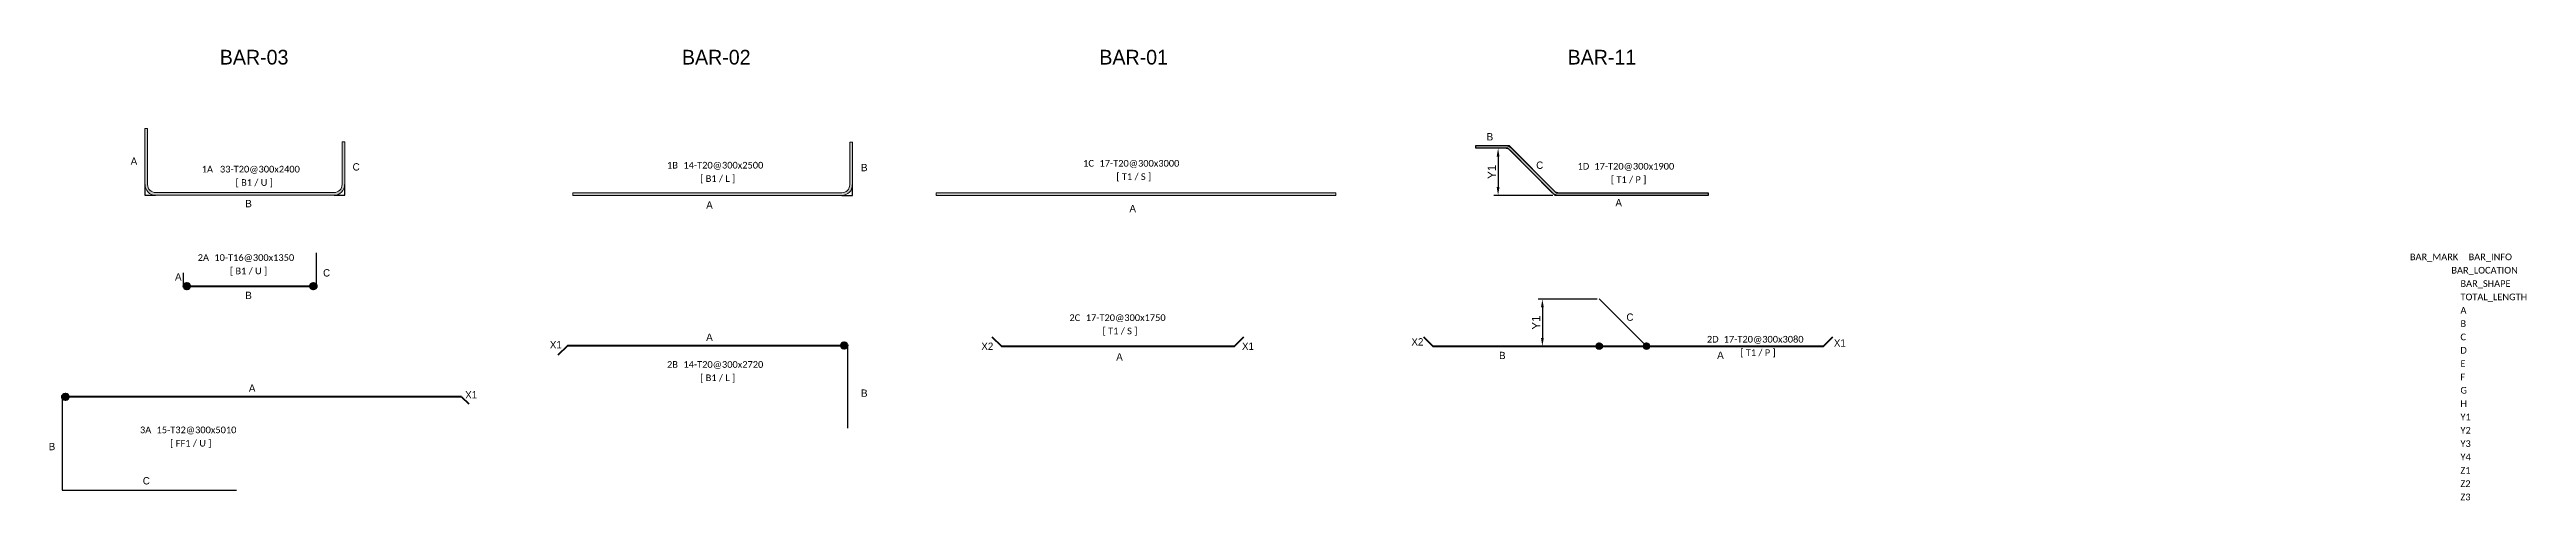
# Model space of a CAD drawing. Header units: millimetres. Extents: x -20973 to -2375, y -9514 to -6135.
import ezdxf
from ezdxf.enums import TextEntityAlignment as Align

# ---------------------------------------------------------------- set-up
doc = ezdxf.new("R2010")
doc.units = ezdxf.units.MM
for name, color, linetype, lineweight in [('S-RBAR-SECT', 4, 'Continuous', 9), ('S-RBAR-SECT-HTCH', 252, 'Continuous', 5), ('S-REBAR-MARK', 124, 'Continuous', 9), ('S-SLAB-RBAR', 6, 'Continuous', 53), ('S-WALL-RBAR-CS-H', 6, 'Continuous', 40), ('S-WALL-RBAR-ELE-V', 6, 'Continuous', 53)]:
    doc.layers.add(name, color=color, linetype=linetype, lineweight=lineweight)
doc.styles.add('ARIAL ROUNDED', font='ARLRDBD.TTF')
doc.styles.add('CALIBRI', font='calibri.ttf')
doc.styles.get("Standard").update_dxf_attribs({"font": 'arial.ttf'})
doc.dimstyles.new('ISO-25', dxfattribs={"dimtxt": 2.5, "dimasz": 2.5, "dimexe": 1.25, "dimexo": 0.625, "dimtad": 1, "dimtxsty": 'Standard', "dimcen": 2.5, "dimadec": 0, "dimazin": 0, "dimtfac": 1, "dimtmove": 0, "dimatfit": 3, "dimfxl": 1, "dimarcsym": 0})

# ---------------------------------------------------------------- blocks, each defined once
blk = doc.blocks.new('*U22')
at = {"layer": 'S-RBAR-SECT-HTCH'}
h = blk.add_hatch(color=256, dxfattribs=at)
h.dxf.hatch_style = 1
edge = h.paths.add_edge_path()
edge.add_line((1036, 400), (1036, 80))
edge.add_arc((956, 80), 80, -90, 0, ccw=False)
edge.add_line((956, 0), (-384, 0))
edge.add_arc((-384, 80), 80, 180, 270, ccw=False)
edge.add_line((-464, 80), (-464, 500))
edge.add_line((-464, 500), (-444, 500))
edge.add_line((-444, 500), (-444, 80))
edge.add_arc((-384, 80), 60, 180, 270)
edge.add_line((-384, 20), (956, 20))
edge.add_arc((956, 80), 60, 270, 360)
edge.add_line((1016, 80), (1016, 400))
edge.add_line((1016, 400), (1036, 400))
at = {"layer": 'Defpoints'}
for points in [[(-464, 80), (-464, 0), (-384, 0)], [(956, 0), (1036, 0), (1036, 80)]]:
    blk.add_lwpolyline(points, dxfattribs=at)
at = {"layer": 'S-RBAR-SECT', "color": 0}
blk.add_lwpolyline([(1036, 400), (1036, 80, -0.414214), (956, 0), (-384, 0, -0.414214), (-464, 80), (-464, 500), (-444, 500), (-444, 80, 0.414214), (-384, 20), (956, 20, 0.414214), (1016, 80), (1016, 400)], format="xyb", close=True, dxfattribs=at)
blk = doc.blocks.new('*U5')
at = {"layer": 'S-SLAB-RBAR'}
h = blk.add_hatch(color=0, dxfattribs=at)
h.dxf.hatch_style = 1
edge = h.paths.add_edge_path()
edge.add_arc((-206, 0), 25, 0, 360)
h = blk.add_hatch(color=0, dxfattribs=at)
h.dxf.hatch_style = 1
edge = h.paths.add_edge_path()
edge.add_arc((744, 0), 25, 0, 360)
at = {"layer": 'Defpoints'}
for points in [[(769, 0), (769, 250)], [(-231, 0), (-231, 100)]]:
    blk.add_lwpolyline(points, dxfattribs=at)
at = {"layer": 'S-SLAB-RBAR', "color": 0}
blk.add_lwpolyline([(-231, 0), (769, 0)], dxfattribs=at)
for centre in [(-206, 0), (744, 0)]:
    blk.add_circle(centre, 25, dxfattribs=at)
blk = doc.blocks.new('*U9')
at = {"layer": 'S-RBAR-SECT-HTCH'}
h = blk.add_hatch(color=256, dxfattribs=at)
h.dxf.hatch_style = 1
edge = h.paths.add_edge_path()
edge.add_line((-1060, 20), (960, 20))
edge.add_arc((960, 80), 60, 270, 360)
edge.add_line((1020, 80), (1020, 400))
edge.add_line((1020, 400), (1040, 400))
edge.add_line((1040, 400), (1040, 80))
edge.add_arc((960, 80), 80, -90, 0, ccw=False)
edge.add_line((960, 0), (-1060, 0))
edge.add_line((-1060, 0), (-1060, 20))
at = {"layer": 'Defpoints'}
blk.add_lwpolyline([(960, 0), (1040, 0), (1040, 80)], dxfattribs=at)
at = {"layer": 'S-RBAR-SECT', "color": 0}
blk.add_lwpolyline([(-1060, 20), (960, 20, 0.414214), (1020, 80), (1020, 400), (1040, 400), (1040, 80, -0.414214), (960, 0), (-1060, 0)], format="xyb", close=True, dxfattribs=at)
blk = doc.blocks.new('*U7')
at = {"layer": 'S-WALL-RBAR-CS-H'}
h = blk.add_hatch(color=0, dxfattribs=at)
h.dxf.hatch_style = 1
edge = h.paths.add_edge_path()
edge.add_arc((-1475, 0), 25, 0, 360)
at = {"layer": 'Defpoints'}
for points in [[(-1500, 0), (-1500, -700)], [(-1500, -700), (-190, -700)]]:
    blk.add_lwpolyline(points, dxfattribs=at)
at = {"layer": 'S-WALL-RBAR-CS-H', "color": 0}
for points in [[(1500, 0), (-1500, 0)], [(1500, 0), (1553, -53)]]:
    blk.add_lwpolyline(points, dxfattribs=at)
blk.add_circle((-1475, 0), 25, dxfattribs=at)
blk = doc.blocks.new('*U21')
at = {"style": 'CALIBRI'}
for tag, p in [('BAR_MARK', (91.8, 12.5)), ('BAR_INFO', (302.7, 12.5)), ('BAR_LOCATION', (281.5, -37.5))]:
    blk.add_attdef(tag, text='', height=25, dxfattribs=at).set_placement(p, align=Align.MIDDLE_CENTER)
at = {"style": 'CALIBRI', "flags": 1}
for tag, p in [('BAR_SHAPE', (190.8, -87.5)), ('A', (190.8, -187.5)), ('TOTAL_LENGTH', (190.8, -137.5)), ('C', (190.8, -287.5)), ('B', (190.8, -237.5)), ('D', (190.8, -337.5)), ('F', (190.8, -437.5)), ('E', (190.8, -387.5)), ('G', (190.8, -487.5)), ('H', (190.8, -537.5)), ('Y1', (190.8, -587.5)), ('Y2', (190.8, -637.5)), ('Y3', (190.8, -687.5)), ('Y4', (190.8, -737.5)), ('Z1', (190.8, -787.5)), ('Z2', (190.8, -837.5)), ('Z3', (190.8, -887.5))]:
    blk.add_attdef(tag, text='', height=25, dxfattribs=at).set_placement(p, align=Align.MIDDLE_LEFT)
blk = doc.blocks.new('*U10')
at = {"layer": 'S-RBAR-SECT-HTCH'}
h = blk.add_hatch(color=256, dxfattribs=at)
h.dxf.hatch_style = 1
h.paths.add_polyline_path([(1524, 20), (1524, 0), (-1476, 0), (-1476, 20)])
at = {"layer": 'S-RBAR-SECT', "color": 0}
blk.add_lwpolyline([(1524, 20), (1524, 0), (-1476, 0), (-1476, 20)], close=True, dxfattribs=at)
blk = doc.blocks.new('*U11')
at = {"layer": 'S-RBAR-SECT-HTCH'}
h = blk.add_hatch(color=256, dxfattribs=at)
h.dxf.hatch_style = 1
edge = h.paths.add_edge_path()
edge.add_line((293, 20), (293, 0))
edge.add_line((293, 0), (-824, 0))
edge.add_arc((-824, 80), 80, 225, 270, ccw=False)
edge.add_line((-881, 23), (-1193, 336))
edge.add_arc((-1236, 294), 60, 45, 90)
edge.add_line((-1236, 354), (-1453, 354))
edge.add_line((-1453, 354), (-1453, 374))
edge.add_line((-1453, 374), (-1236, 374))
edge.add_arc((-1236, 294), 80, 45, 90, ccw=False)
edge.add_line((-1179, 350), (-867, 38))
edge.add_arc((-824, 80), 60, 225, 270)
edge.add_line((-824, 20), (293, 20))
at = {"layer": 'Defpoints'}
blk.add_lwpolyline([(293, 20), (293, 0), (-857, 0), (-1211, 354), (-1453, 354), (-1453, 374), (-1203, 374), (-849, 20)], close=True, dxfattribs=at)
at = {"layer": 'S-RBAR-SECT', "color": 0}
blk.add_lwpolyline([(293, 20), (293, 0), (-824, 0, -0.198912), (-881, 23), (-1193, 336, 0.198912), (-1236, 354), (-1453, 354), (-1453, 374), (-1236, 374, -0.198912), (-1179, 350), (-867, 38, 0.198912), (-824, 20)], format="xyb", close=True, dxfattribs=at)
blk = doc.blocks.new('*D12')
at = {"color": 0, "lineweight": -2, "transparency": 16777216}
for p, q in [((-10063, -6874), (-10127, -6874)), ((-10096, -6937), (-10096, -7165)), ((-9684, -7228), (-10127, -7228))]:
    blk.add_line(p, q, dxfattribs=at)
at = {"color": 0, "transparency": 16777216}
for points in [[(-10107, -6937), (-10086, -6937), (-10096, -6874)], [(-10107, -7165), (-10086, -7165), (-10096, -7228)]]:
    blk.add_solid(points, dxfattribs=at)
at = {"layer": 'Defpoints', "color": 0, "transparency": 16777216}
for p in [(-10047, -6874), (-10096, -7228), (-9669, -7228)]:
    blk.add_point(p, dxfattribs=at)
at = {"color": 0, "transparency": 16777216, "insert": (-10143, -7051), "char_height": 62.5, "attachment_point": 5, "rotation": 90}
blk.add_mtext('Y1', dxfattribs=at)
blk = doc.blocks.new('*D13')
at = {"color": 0, "lineweight": -2, "transparency": 16777216}
for p, q in [((-9352, -8005), (-9795, -8005)), ((-9764, -8067), (-9764, -8296)), ((-9352, -8358), (-9795, -8358))]:
    blk.add_line(p, q, dxfattribs=at)
at = {"color": 0, "transparency": 16777216}
for points in [[(-9774, -8067), (-9753, -8067), (-9764, -8005)], [(-9774, -8296), (-9753, -8296), (-9764, -8358)]]:
    blk.add_solid(points, dxfattribs=at)
at = {"layer": 'Defpoints', "color": 0, "transparency": 16777216}
for p in [(-9336, -8005), (-9764, -8358), (-9336, -8358)]:
    blk.add_point(p, dxfattribs=at)
at = {"color": 0, "transparency": 16777216, "insert": (-9811, -8181), "char_height": 62.5, "attachment_point": 5, "rotation": 90}
blk.add_mtext('Y1', dxfattribs=at)
blk = doc.blocks.new('*U20')
at = {"layer": 'S-SLAB-RBAR'}
h = blk.add_hatch(color=0, dxfattribs=at)
h.dxf.hatch_style = 1
edge = h.paths.add_edge_path()
edge.add_arc((977, 0), 25, 0, 360)
at = {"layer": 'Defpoints'}
blk.add_lwpolyline([(1002, 0), (1002, -620)], dxfattribs=at)
at = {"layer": 'S-SLAB-RBAR', "color": 0}
blk.add_lwpolyline([(-1169, -71), (-1098, 0), (1002, 0)], dxfattribs=at)
blk.add_circle((977, 0), 25, dxfattribs=at)
blk = doc.blocks.new('*U19')
at = {"layer": 'S-SLAB-RBAR', "color": 0}
for p, q in [((-1071, 71), (-1000, 0)), ((750, 0), (821, 71))]:
    blk.add_line(p, q, dxfattribs=at)
blk.add_lwpolyline([(-1000, 0), (750, 0)], dxfattribs=at)
blk = doc.blocks.new('HOOK-PLAN')
at = {"layer": 'S-RBAR-SECT'}
h = blk.add_hatch(color=0, dxfattribs=at)
h.dxf.hatch_style = 1
edge = h.paths.add_edge_path()
edge.add_arc((-15592, -8625), 25, 0, 360)
at = {"layer": 'Defpoints'}
blk.add_lwpolyline([(-15592, -8600), (-15592, -8598)], dxfattribs=at)
at = {"layer": 'S-RBAR-SECT', "color": 0}
blk.add_circle((-15592, -8625), 25, dxfattribs=at)
blk = doc.blocks.new('*U18')
blk.add_lwpolyline([(-631, 354), (-631, 356)])
at = {"layer": 'Defpoints'}
blk.add_lwpolyline([(-277, 0), (-631, 354)], dxfattribs=at)
at = {"layer": 'S-SLAB-RBAR', "color": 0}
for points in [[(-1952, 71), (-1881, 0), (1053, 0)], [(1053, 0), (1123, 71)]]:
    blk.add_lwpolyline(points, dxfattribs=at)
for p in [(14961, 8625), (15315, 8625)]:
    blk.add_blockref('HOOK-PLAN', p, dxfattribs=at)
blk = doc.blocks.new('BAR-INFO')
at = {"style": 'CALIBRI'}
for tag, p in [('BAR_MARK', (91.8, 12.5)), ('BAR_INFO', (302.7, 12.5)), ('BAR_LOCATION', (281.5, -37.5))]:
    blk.add_attdef(tag, text='', height=25, dxfattribs=at).set_placement(p, align=Align.MIDDLE_CENTER)
at = {"style": 'CALIBRI', "flags": 1}
for tag, p in [('BAR_SHAPE', (190.8, -87.5)), ('A', (190.8, -187.5)), ('TOTAL_LENGTH', (190.8, -137.5)), ('C', (190.8, -287.5)), ('B', (190.8, -237.5)), ('D', (190.8, -337.5)), ('F', (190.8, -437.5)), ('E', (190.8, -387.5)), ('G', (190.8, -487.5)), ('H', (190.8, -537.5)), ('Y1', (190.8, -587.5)), ('Y2', (190.8, -637.5)), ('Y3', (190.8, -687.5)), ('Y4', (190.8, -737.5)), ('Z1', (190.8, -787.5)), ('Z2', (190.8, -837.5)), ('Z3', (190.8, -887.5))]:
    blk.add_attdef(tag, text='', height=25, dxfattribs=at).set_placement(p, align=Align.MIDDLE_LEFT)

msp = doc.modelspace()

# ---------------------------------------------------------------- block references
ref = msp.add_blockref('BAR-INFO', (-19998.485, -7555.854), dxfattribs=dict(xscale=2, yscale=2, zscale=2))
ref.add_attrib('BAR_MARK', '1A', dxfattribs={"color": 1, "height": 50, "style": 'CALIBRI'}).set_placement((-19787.344, -7030.854), align=Align.MIDDLE_CENTER)
ref.add_attrib('BAR_INFO', '33-T20@300x2400', dxfattribs={"height": 50, "style": 'CALIBRI'}).set_placement((-19392.988, -7030.854), align=Align.MIDDLE_CENTER)
ref.add_attrib('BAR_LOCATION', '[ B1 / U ]', dxfattribs={"height": 50, "style": 'CALIBRI'}).set_placement((-19435.497, -7130.854), align=Align.MIDDLE_CENTER)
ref = msp.add_blockref('*U21', (-9464.025, 9729.893), dxfattribs=dict(xscale=2, yscale=2, zscale=2))
ref.add_attrib('BAR_MARK', '1B', dxfattribs={"color": 1, "height": 50, "style": 'CALIBRI'}).set_placement((-16295.245, -7001.22), align=Align.MIDDLE_CENTER)
ref.add_attrib('BAR_INFO', '14-T20@300x2500', dxfattribs={"height": 50, "style": 'CALIBRI'}).set_placement((-15913.267, -7001.22), align=Align.MIDDLE_CENTER)
ref.add_attrib('BAR_LOCATION', '[ B1 / L ]', dxfattribs={"height": 50, "style": 'CALIBRI'}).set_placement((-15955.776, -7101.22), align=Align.MIDDLE_CENTER)
ref = msp.add_blockref('*U21', (-6340.101, 9744.124), dxfattribs=dict(xscale=2, yscale=2, zscale=2))
ref.add_attrib('BAR_MARK', '1C', dxfattribs={"color": 1, "height": 50, "style": 'CALIBRI'}).set_placement((-13171.321, -6986.989), align=Align.MIDDLE_CENTER)
ref.add_attrib('BAR_INFO', '17-T20@300x3000', dxfattribs={"height": 50, "style": 'CALIBRI'}).set_placement((-12789.343, -6986.989), align=Align.MIDDLE_CENTER)
ref.add_attrib('BAR_LOCATION', '[ T1 / S ]', dxfattribs={"height": 50, "style": 'CALIBRI'}).set_placement((-12831.852, -7086.989), align=Align.MIDDLE_CENTER)
ref = msp.add_blockref('*U21', (-2624.495, 9721.941), dxfattribs=dict(xscale=2, yscale=2, zscale=2))
ref.add_attrib('BAR_MARK', '1D', dxfattribs={"color": 1, "height": 50, "style": 'CALIBRI'}).set_placement((-9455.715, -7009.173), align=Align.MIDDLE_CENTER)
ref.add_attrib('BAR_INFO', '17-T20@300x1900', dxfattribs={"height": 50, "style": 'CALIBRI'}).set_placement((-9073.737, -7009.173), align=Align.MIDDLE_CENTER)
ref.add_attrib('BAR_LOCATION', '[ T1 / P ]', dxfattribs={"height": 50, "style": 'CALIBRI'}).set_placement((-9116.246, -7109.173), align=Align.MIDDLE_CENTER)
ref = msp.add_blockref('*U21', (-12986.223, 9037.364), dxfattribs=dict(xscale=2, yscale=2, zscale=2))
ref.add_attrib('BAR_MARK', '2A', dxfattribs={"color": 1, "height": 50, "style": 'CALIBRI'}).set_placement((-19817.443, -7693.75), align=Align.MIDDLE_CENTER)
ref.add_attrib('BAR_INFO', '10-T16@300x1350', dxfattribs={"height": 50, "style": 'CALIBRI'}).set_placement((-19435.465, -7693.75), align=Align.MIDDLE_CENTER)
ref.add_attrib('BAR_LOCATION', '[ B1 / U ]', dxfattribs={"height": 50, "style": 'CALIBRI'}).set_placement((-19477.974, -7793.75), align=Align.MIDDLE_CENTER)
ref = msp.add_blockref('*U21', (-6443.164, 8586.855), dxfattribs=dict(xscale=2, yscale=2, zscale=2))
ref.add_attrib('BAR_MARK', '2C', dxfattribs={"color": 1, "height": 50, "style": 'CALIBRI'}).set_placement((-13274.384, -8144.258), align=Align.MIDDLE_CENTER)
ref.add_attrib('BAR_INFO', '17-T20@300x1750', dxfattribs={"height": 50, "style": 'CALIBRI'}).set_placement((-12892.406, -8144.258), align=Align.MIDDLE_CENTER)
ref.add_attrib('BAR_LOCATION', '[ T1 / S ]', dxfattribs={"height": 50, "style": 'CALIBRI'}).set_placement((-12934.915, -8244.258), align=Align.MIDDLE_CENTER)
at = {"color": 215, "true_color": 0xa953a0}
msp.add_blockref('*U20', (-15983.572, -8353.133), dxfattribs=at)
ref = msp.add_blockref('*U21', (-1653.264, 8425.133), dxfattribs=dict(xscale=2, yscale=2, zscale=2))
ref.add_attrib('BAR_MARK', '2D', dxfattribs={"color": 1, "height": 50, "style": 'CALIBRI'}).set_placement((-8484.484, -8305.98), align=Align.MIDDLE_CENTER)
ref.add_attrib('BAR_INFO', '17-T20@300x3080', dxfattribs={"height": 50, "style": 'CALIBRI'}).set_placement((-8102.506, -8305.98), align=Align.MIDDLE_CENTER)
ref.add_attrib('BAR_LOCATION', '[ T1 / P ]', dxfattribs={"height": 50, "style": 'CALIBRI'}).set_placement((-8145.015, -8405.98), align=Align.MIDDLE_CENTER)
ref = msp.add_blockref('*U21', (-9464.025, 8235.969), dxfattribs=dict(xscale=2, yscale=2, zscale=2))
ref.add_attrib('BAR_MARK', '2B', dxfattribs={"color": 1, "height": 50, "style": 'CALIBRI'}).set_placement((-16295.245, -8495.144), align=Align.MIDDLE_CENTER)
ref.add_attrib('BAR_INFO', '14-T20@300x2720', dxfattribs={"height": 50, "style": 'CALIBRI'}).set_placement((-15913.267, -8495.144), align=Align.MIDDLE_CENTER)
ref.add_attrib('BAR_LOCATION', '[ B1 / L ]', dxfattribs={"height": 50, "style": 'CALIBRI'}).set_placement((-15955.776, -8595.144), align=Align.MIDDLE_CENTER)
ref = msp.add_blockref('*U21', (-13420.104, 7745.487), dxfattribs=dict(xscale=2, yscale=2, zscale=2))
ref.add_attrib('BAR_MARK', '3A', dxfattribs={"color": 1, "height": 50, "style": 'CALIBRI'}).set_placement((-20251.324, -8985.626), align=Align.MIDDLE_CENTER)
ref.add_attrib('BAR_INFO', '15-T32@300x5010', dxfattribs={"height": 50, "style": 'CALIBRI'}).set_placement((-19869.346, -8985.626), align=Align.MIDDLE_CENTER)
ref.add_attrib('BAR_LOCATION', '[ FF1 / U ]', dxfattribs={"height": 50, "style": 'CALIBRI'}).set_placement((-19911.855, -9085.626), align=Align.MIDDLE_CENTER)
at = {"layer": 'S-RBAR-SECT', "color": 215, "true_color": 0xa953a0}
msp.add_blockref('*U22', (-19792.437, -7226.553), dxfattribs=at)
at = {"layer": 'S-RBAR-SECT', "color": 240, "true_color": 0xed1f24}
msp.add_blockref('*U9', (-15983.797, -7227.881), dxfattribs=at)
at = {"layer": 'S-RBAR-SECT'}
msp.add_blockref('*U11', (-8811.278, -7227.881), dxfattribs=at)
at = {"layer": 'S-RBAR-SECT', "color": 30, "true_color": 0xf8991e}
msp.add_blockref('*U10', (-12839.474, -7227.881), dxfattribs=at)
at = {"layer": 'S-SLAB-RBAR', "color": 51, "true_color": 0xf7f281}
msp.add_blockref('*U5', (-19735.959, -7907.699), dxfattribs=at)
at = {"layer": 'S-SLAB-RBAR'}
for name, p in [('*U18', (-8705.405, -8358.11)), ('*U19', (-12826.075, -8358.11))]:
    msp.add_blockref(name, p, dxfattribs=at)
at = {"layer": 'S-WALL-RBAR-ELE-V', "color": 30, "true_color": 0xf8991e}
msp.add_blockref('*U7', (-19378.466, -8738.075), dxfattribs=at)

# ---------------------------------------------------------------- texts
at = {"style": 'CALIBRI'}
for tag, p in [('BAR_MARK', (-3068.709, -7688.657)), ('BAR_LOCATION', (-2689.241, -7788.657)), ('BAR_INFO', (-2646.732, -7688.657))]:
    msp.add_attdef(tag, text='', height=50, dxfattribs=at).set_placement(p, align=Align.MIDDLE_CENTER)
at = {"style": 'CALIBRI', "flags": 1}
for tag, p in [('TOTAL_LENGTH', (-2870.568, -7988.657)), ('BAR_SHAPE', (-2870.568, -7888.657)), ('A', (-2870.568, -8088.657)), ('B', (-2870.568, -8188.657)), ('C', (-2870.568, -8288.657)), ('D', (-2870.568, -8388.657)), ('E', (-2870.568, -8488.657)), ('G', (-2870.568, -8688.657)), ('F', (-2870.568, -8588.657)), ('Y1', (-2870.568, -8888.657)), ('H', (-2870.568, -8788.657)), ('Y2', (-2870.568, -8988.657)), ('Y3', (-2870.568, -9088.657)), ('Y4', (-2870.568, -9188.657)), ('Z1', (-2870.568, -9288.657)), ('Z2', (-2870.568, -9388.657)), ('Z3', (-2870.568, -9488.657))]:
    msp.add_attdef(tag, text='', height=50, dxfattribs=at).set_placement(p, align=Align.MIDDLE_LEFT)
at = {"layer": 'S-REBAR-MARK', "color": 52, "true_color": 0xc8c92d, "style": 'ARIAL ROUNDED'}
for s, p in [('BAR-03', (-19436.483, -6191.303)), ('BAR-02', (-15966.537, -6191.303)), ('BAR-01', (-12832.519, -6191.303)), ('BAR-11', (-9316.783, -6191.303))]:
    msp.add_text(s, height=110, dxfattribs=at).set_placement(p, align=Align.MIDDLE_CENTER)
at = {"layer": 'S-REBAR-MARK', "style": 'ARIAL ROUNDED'}
for s, p in [('B', (-10157.406, -6788.224)), ('A', (-20338.777, -6970.776)), ('C', (-18670.419, -7013.867)), ('B', (-14855.046, -7018.95)), ('C', (-9783.699, -7001.068)), ('B', (-19478.248, -7289.179)), ('A', (-16017.6, -7299.635)), ('A', (-12839.726, -7326.369)), ('A', (-9190.8, -7282.531)), ('A', (-20005.845, -7838.304)), ('C', (-18892.374, -7808.162)), ('B', (-19478.248, -7977.298)), ('C', (-9106.338, -8140.383)), ('X1', (-17170.944, -8347.41)), ('A', (-16017.6, -8290.71)), ('X2', (-13931.376, -8358.731)), ('X1', (-11974.282, -8358.731)), ('X2', (-10702.112, -8325.644)), ('X1', (-7530.153, -8333.984)), ('A', (-12938.796, -8438.583)), ('B', (-10064.426, -8427.82)), ('A', (-8426.716, -8425.607)), ('A', (-19451.364, -8672.438)), ('X1', (-17806.794, -8722.741)), ('B', (-14855.046, -8710.305)), ('B', (-20954.053, -9110.596)), ('C', (-20245.863, -9367.102))]:
    msp.add_text(s, height=55, dxfattribs=at).set_placement(p, align=Align.MIDDLE_CENTER)

# ---------------------------------------------------------------- dimensions: what is measured, and where the dimension line sits
at = {"color": 242, "true_color": 0xcd2027}
for base, p1, p2, picture, middle in [((-10096.162, -7227.881), (-10047.029, -6874.328), (-9668.622, -7227.881), '*D12', (-10143.165, -7051.104)), ((-9763.864, -8358.11), (-9336.324, -8004.557), (-9336.324, -8358.11), '*D13', (-9810.867, -8181.333))]:
    dim = msp.add_linear_dim(base=base, p1=p1, p2=p2, angle=90, text='Y1', dimstyle='ISO-25', override={"dimscale": 25}, dxfattribs=at)
    dim.commit()
    dim.dimension.update_dxf_attribs({"geometry": picture, "text_midpoint": middle})

doc.saveas('drawing.dxf')
